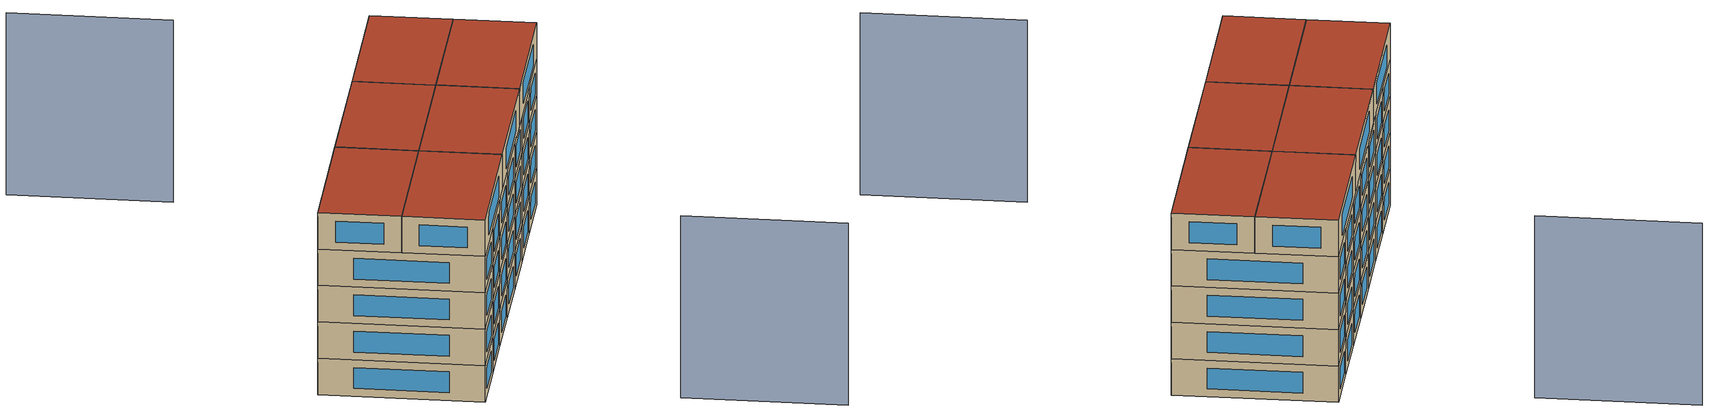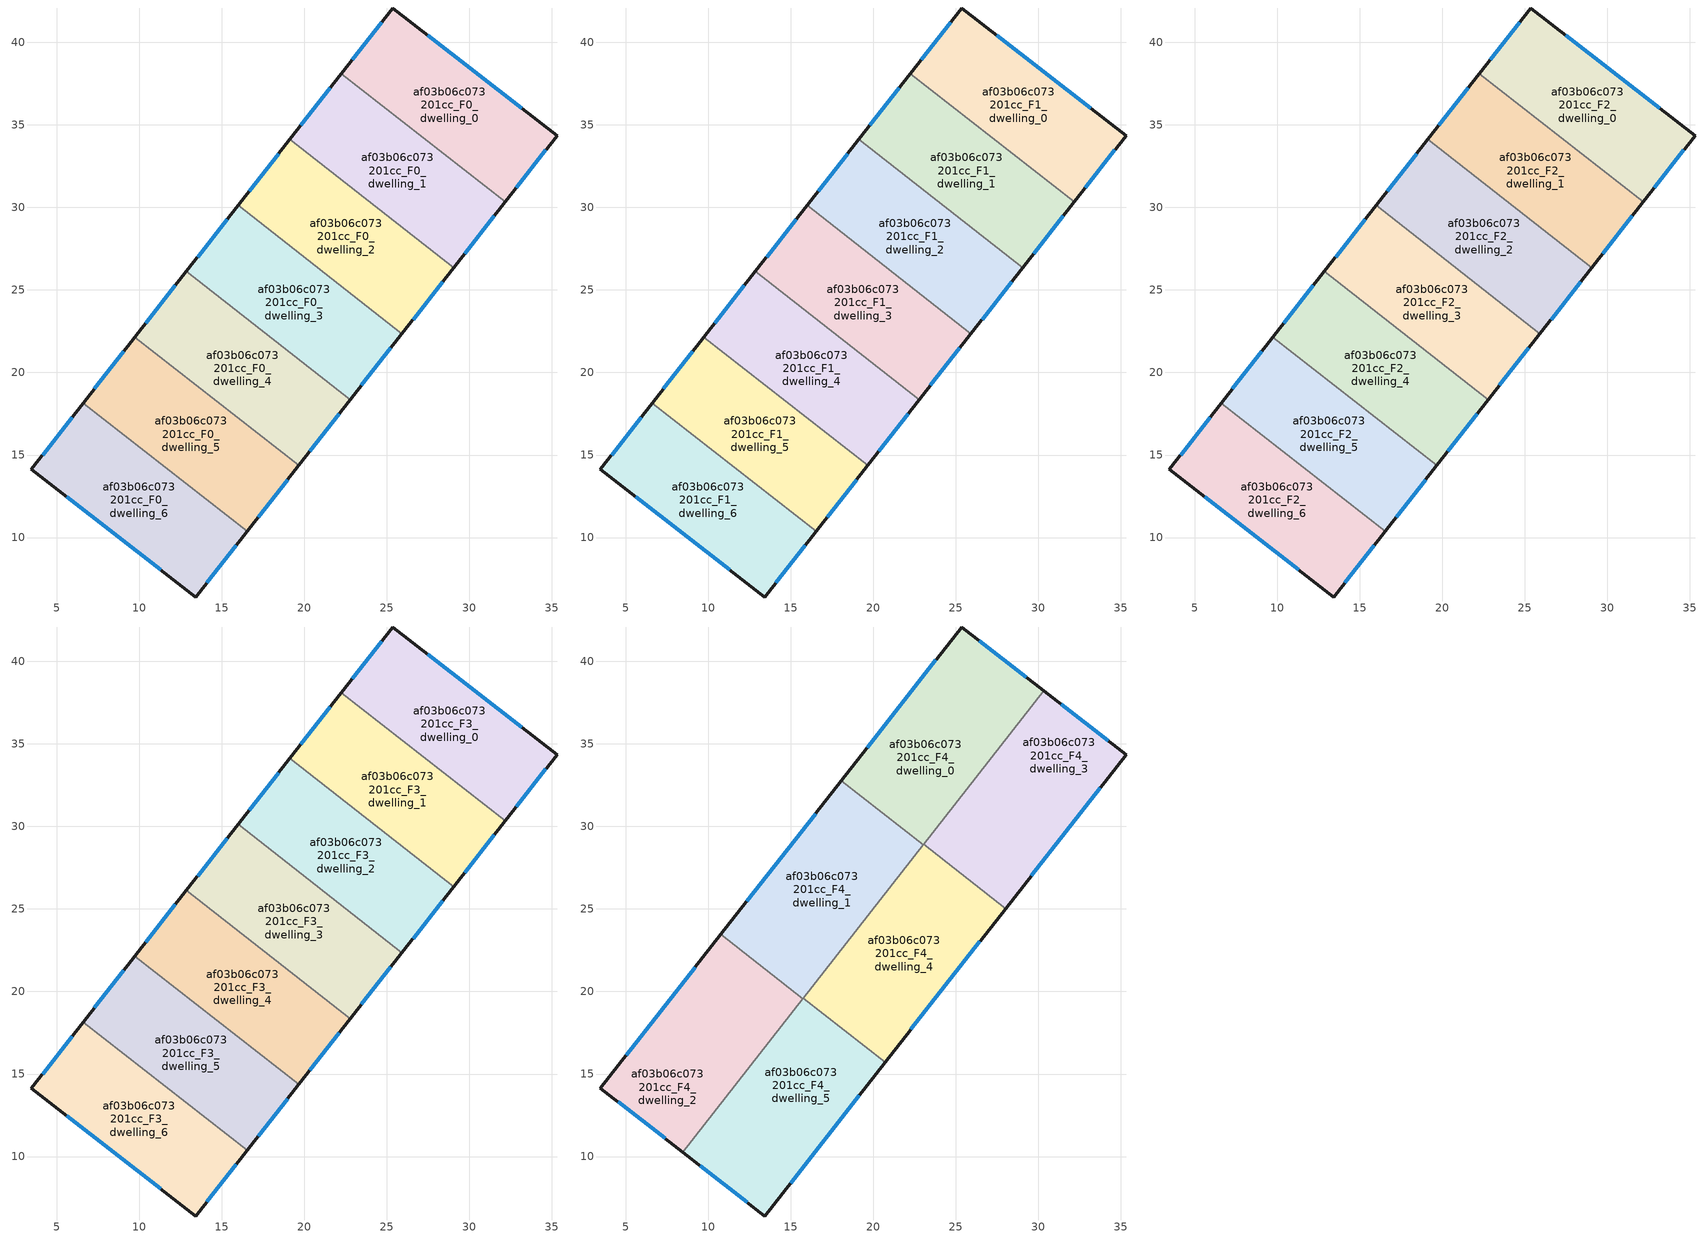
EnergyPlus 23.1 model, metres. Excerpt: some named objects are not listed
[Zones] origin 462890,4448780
af03b06c073201cc_F0_dwelling_0
 floor ground (EU_floor_Construction): 35.31,34.36 32.17,30.34 22.24,38.12 25.35,42.09 z0
 wall outside (EU_wall_Construction): 32.17,30.34 35.31,34.36 25.35,42.09 22.24,38.12 z0:3
 wall to af03b06c073201cc_F0_dwelling_1 (EU_wall_Construction): 22.24,38.12 32.17,30.34 z0:3
 window (EU_Window_Construction): 24.68,41.24 22.9,38.97 / 33.18,36.01 27.48,40.43 / 32.84,31.2 34.64,33.5 z0.64:2.36
af03b06c073201cc_F0_dwelling_1
 floor ground (EU_floor_Construction): 32.17,30.34 29.04,26.35 19.11,34.12 22.24,38.12 z0
 wall outside (EU_wall_Construction): 22.24,38.12 19.11,34.12 / 29.04,26.35 32.17,30.34 z0:3
 wall to af03b06c073201cc_F0_dwelling_2 (EU_wall_Construction): 19.11,34.12 29.04,26.35 z0:3
 window (EU_Window_Construction): 21.57,37.26 19.78,34.98 / 29.71,27.2 31.5,29.49 z0.64:2.36
af03b06c073201cc_F0_dwelling_2
 floor ground (EU_floor_Construction): 29.04,26.35 25.91,22.35 15.98,30.13 19.11,34.12 z0
 wall outside (EU_wall_Construction): 19.11,34.12 15.98,30.13 / 25.91,22.35 29.04,26.35 z0:3
 wall to af03b06c073201cc_F0_dwelling_3 (EU_wall_Construction): 15.98,30.13 25.91,22.35 z0:3
 window (EU_Window_Construction): 18.44,33.27 16.65,30.98 / 26.58,23.21 28.37,25.49 z0.64:2.36
af03b06c073201cc_F0_dwelling_3
 floor ground (EU_floor_Construction): 25.91,22.35 22.79,18.36 12.85,26.13 15.98,30.13 z0
 wall outside (EU_wall_Construction): 15.98,30.13 12.85,26.13 / 22.79,18.36 25.91,22.35 z0:3
 wall to af03b06c073201cc_F0_dwelling_4 (EU_wall_Construction): 12.85,26.13 22.79,18.36 z0:3
 window (EU_Window_Construction): 15.31,29.27 13.52,26.99 / 23.46,19.21 25.24,21.5 z0.64:2.36
af03b06c073201cc_F0_dwelling_4
 floor ground (EU_floor_Construction): 22.79,18.36 19.66,14.36 9.73,22.14 12.85,26.13 z0
 wall outside (EU_wall_Construction): 12.85,26.13 9.73,22.14 / 19.66,14.36 22.79,18.36 z0:3
 wall to af03b06c073201cc_F0_dwelling_5 (EU_wall_Construction): 9.73,22.14 19.66,14.36 z0:3
 window (EU_Window_Construction): 12.18,25.28 10.4,23 / 20.33,15.22 22.12,17.5 z0.64:2.36
af03b06c073201cc_F0_dwelling_5
 floor ground (EU_floor_Construction): 19.66,14.36 16.53,10.37 6.6,18.15 9.73,22.14 z0
 wall outside (EU_wall_Construction): 9.73,22.14 6.6,18.15 / 16.53,10.37 19.66,14.36 z0:3
 wall to af03b06c073201cc_F0_dwelling_6 (EU_wall_Construction): 6.6,18.15 16.53,10.37 z0:3
 window (EU_Window_Construction): 9.06,21.28 7.27,19 / 17.2,11.23 18.99,13.51 z0.64:2.36
af03b06c073201cc_F0_dwelling_6
 floor ground (EU_floor_Construction): 16.53,10.37 13.42,6.39 3.46,14.14 6.6,18.15 z0
 wall outside (EU_wall_Construction): 6.6,18.15 3.46,14.14 13.42,6.39 16.53,10.37 z0:3
 window (EU_Window_Construction): 5.59,12.48 11.29,8.05 / 5.93,17.29 4.13,15 / 14.09,7.25 15.87,9.52 z0.64:2.36
af03b06c073201cc_F1_dwelling_0
 floor to af03b06c073201cc_F0_dwelling_0 (EU_floor_Construction): 35.31,34.36 32.17,30.34 22.24,38.12 25.35,42.09 z3
 wall outside (EU_wall_Construction): 32.17,30.34 35.31,34.36 25.35,42.09 22.24,38.12 z3:6
 wall to af03b06c073201cc_F1_dwelling_1 (EU_wall_Construction): 22.24,38.12 32.17,30.34 z3:6
 window (EU_Window_Construction): 24.68,41.24 22.9,38.97 / 33.18,36.01 27.48,40.43 / 32.84,31.2 34.64,33.5 z3.64:5.36
af03b06c073201cc_F1_dwelling_1
 floor to af03b06c073201cc_F0_dwelling_1 (EU_floor_Construction): 32.17,30.34 29.04,26.35 19.11,34.12 22.24,38.12 z3
 wall outside (EU_wall_Construction): 22.24,38.12 19.11,34.12 / 29.04,26.35 32.17,30.34 z3:6
 wall to af03b06c073201cc_F1_dwelling_2 (EU_wall_Construction): 19.11,34.12 29.04,26.35 z3:6
 window (EU_Window_Construction): 21.57,37.26 19.78,34.98 / 29.71,27.2 31.5,29.49 z3.64:5.36
af03b06c073201cc_F1_dwelling_2
 floor to af03b06c073201cc_F0_dwelling_2 (EU_floor_Construction): 29.04,26.35 25.91,22.35 15.98,30.13 19.11,34.12 z3
 wall outside (EU_wall_Construction): 19.11,34.12 15.98,30.13 / 25.91,22.35 29.04,26.35 z3:6
 wall to af03b06c073201cc_F1_dwelling_3 (EU_wall_Construction): 15.98,30.13 25.91,22.35 z3:6
 window (EU_Window_Construction): 18.44,33.27 16.65,30.98 / 26.58,23.21 28.37,25.49 z3.64:5.36
af03b06c073201cc_F1_dwelling_3
 floor to af03b06c073201cc_F0_dwelling_3 (EU_floor_Construction): 25.91,22.35 22.79,18.36 12.85,26.13 15.98,30.13 z3
 wall outside (EU_wall_Construction): 15.98,30.13 12.85,26.13 / 22.79,18.36 25.91,22.35 z3:6
 wall to af03b06c073201cc_F1_dwelling_4 (EU_wall_Construction): 12.85,26.13 22.79,18.36 z3:6
 window (EU_Window_Construction): 15.31,29.27 13.52,26.99 / 23.46,19.21 25.24,21.5 z3.64:5.36
af03b06c073201cc_F1_dwelling_4
 floor to af03b06c073201cc_F0_dwelling_4 (EU_floor_Construction): 22.79,18.36 19.66,14.36 9.73,22.14 12.85,26.13 z3
 wall outside (EU_wall_Construction): 12.85,26.13 9.73,22.14 / 19.66,14.36 22.79,18.36 z3:6
 wall to af03b06c073201cc_F1_dwelling_5 (EU_wall_Construction): 9.73,22.14 19.66,14.36 z3:6
 window (EU_Window_Construction): 12.18,25.28 10.4,23 / 20.33,15.22 22.12,17.5 z3.64:5.36
af03b06c073201cc_F1_dwelling_5
 floor to af03b06c073201cc_F0_dwelling_5 (EU_floor_Construction): 19.66,14.36 16.53,10.37 6.6,18.15 9.73,22.14 z3
 wall outside (EU_wall_Construction): 9.73,22.14 6.6,18.15 / 16.53,10.37 19.66,14.36 z3:6
 wall to af03b06c073201cc_F1_dwelling_6 (EU_wall_Construction): 6.6,18.15 16.53,10.37 z3:6
 window (EU_Window_Construction): 9.06,21.28 7.27,19 / 17.2,11.23 18.99,13.51 z3.64:5.36
af03b06c073201cc_F1_dwelling_6
 floor to af03b06c073201cc_F0_dwelling_6 (EU_floor_Construction): 16.53,10.37 13.42,6.39 3.46,14.14 6.6,18.15 z3
 wall outside (EU_wall_Construction): 6.6,18.15 3.46,14.14 13.42,6.39 16.53,10.37 z3:6
 window (EU_Window_Construction): 5.59,12.48 11.29,8.05 / 5.93,17.29 4.13,15 / 14.09,7.25 15.87,9.52 z3.64:5.36
af03b06c073201cc_F2_dwelling_0
 floor to af03b06c073201cc_F1_dwelling_0 (EU_floor_Construction): 35.31,34.36 32.17,30.34 22.24,38.12 25.35,42.09 z6
 wall outside (EU_wall_Construction): 32.17,30.34 35.31,34.36 25.35,42.09 22.24,38.12 z6:9
 wall to af03b06c073201cc_F2_dwelling_1 (EU_wall_Construction): 22.24,38.12 32.17,30.34 z6:9
 window (EU_Window_Construction): 24.68,41.24 22.9,38.97 / 33.18,36.01 27.48,40.43 / 32.84,31.2 34.64,33.5 z6.64:8.36
af03b06c073201cc_F2_dwelling_1
 floor to af03b06c073201cc_F1_dwelling_1 (EU_floor_Construction): 32.17,30.34 29.04,26.35 19.11,34.12 22.24,38.12 z6
 wall outside (EU_wall_Construction): 22.24,38.12 19.11,34.12 / 29.04,26.35 32.17,30.34 z6:9
 wall to af03b06c073201cc_F2_dwelling_2 (EU_wall_Construction): 19.11,34.12 29.04,26.35 z6:9
 window (EU_Window_Construction): 21.57,37.26 19.78,34.98 / 29.71,27.2 31.5,29.49 z6.64:8.36
af03b06c073201cc_F2_dwelling_2
 floor to af03b06c073201cc_F1_dwelling_2 (EU_floor_Construction): 29.04,26.35 25.91,22.35 15.98,30.13 19.11,34.12 z6
 wall outside (EU_wall_Construction): 19.11,34.12 15.98,30.13 / 25.91,22.35 29.04,26.35 z6:9
 wall to af03b06c073201cc_F2_dwelling_3 (EU_wall_Construction): 15.98,30.13 25.91,22.35 z6:9
 window (EU_Window_Construction): 18.44,33.27 16.65,30.98 / 26.58,23.21 28.37,25.49 z6.64:8.36
af03b06c073201cc_F2_dwelling_3
 floor to af03b06c073201cc_F1_dwelling_3 (EU_floor_Construction): 25.91,22.35 22.79,18.36 12.85,26.13 15.98,30.13 z6
 wall outside (EU_wall_Construction): 15.98,30.13 12.85,26.13 / 22.79,18.36 25.91,22.35 z6:9
 wall to af03b06c073201cc_F2_dwelling_4 (EU_wall_Construction): 12.85,26.13 22.79,18.36 z6:9
 window (EU_Window_Construction): 15.31,29.27 13.52,26.99 / 23.46,19.21 25.24,21.5 z6.64:8.36
af03b06c073201cc_F2_dwelling_4
 floor to af03b06c073201cc_F1_dwelling_4 (EU_floor_Construction): 22.79,18.36 19.66,14.36 9.73,22.14 12.85,26.13 z6
 wall outside (EU_wall_Construction): 12.85,26.13 9.73,22.14 / 19.66,14.36 22.79,18.36 z6:9
 wall to af03b06c073201cc_F2_dwelling_5 (EU_wall_Construction): 9.73,22.14 19.66,14.36 z6:9
 window (EU_Window_Construction): 12.18,25.28 10.4,23 / 20.33,15.22 22.12,17.5 z6.64:8.36
af03b06c073201cc_F2_dwelling_5
 floor to af03b06c073201cc_F1_dwelling_5 (EU_floor_Construction): 19.66,14.36 16.53,10.37 6.6,18.15 9.73,22.14 z6
 wall outside (EU_wall_Construction): 9.73,22.14 6.6,18.15 / 16.53,10.37 19.66,14.36 z6:9
 wall to af03b06c073201cc_F2_dwelling_6 (EU_wall_Construction): 6.6,18.15 16.53,10.37 z6:9
 window (EU_Window_Construction): 9.06,21.28 7.27,19 / 17.2,11.23 18.99,13.51 z6.64:8.36
af03b06c073201cc_F2_dwelling_6
 floor to af03b06c073201cc_F1_dwelling_6 (EU_floor_Construction): 16.53,10.37 13.42,6.39 3.46,14.14 6.6,18.15 z6
 wall outside (EU_wall_Construction): 6.6,18.15 3.46,14.14 13.42,6.39 16.53,10.37 z6:9
 window (EU_Window_Construction): 5.59,12.48 11.29,8.05 / 5.93,17.29 4.13,15 / 14.09,7.25 15.87,9.52 z6.64:8.36
af03b06c073201cc_F3_dwelling_0
 floor to af03b06c073201cc_F2_dwelling_0 (EU_floor_Construction): 35.31,34.36 32.17,30.34 22.24,38.12 25.35,42.09 z9
 wall outside (EU_wall_Construction): 32.17,30.34 35.31,34.36 25.35,42.09 22.24,38.12 z9:12
 wall to af03b06c073201cc_F3_dwelling_1 (EU_wall_Construction): 22.24,38.12 32.17,30.34 z9:12
 window (EU_Window_Construction): 24.68,41.24 22.9,38.97 / 33.18,36.01 27.48,40.43 / 32.84,31.2 34.64,33.5 z9.64:11.36
af03b06c073201cc_F3_dwelling_1
 floor to af03b06c073201cc_F2_dwelling_1 (EU_floor_Construction): 32.17,30.34 29.04,26.35 19.11,34.12 22.24,38.12 z9
 wall outside (EU_wall_Construction): 22.24,38.12 19.11,34.12 / 29.04,26.35 32.17,30.34 z9:12
 wall to af03b06c073201cc_F3_dwelling_2 (EU_wall_Construction): 19.11,34.12 29.04,26.35 z9:12
 window (EU_Window_Construction): 21.57,37.26 19.78,34.98 / 29.71,27.2 31.5,29.49 z9.64:11.36
 ceiling adiabatic (EU_roof_Construction): 24.07,30.23 27.2,34.23 22.24,38.12 19.11,34.12 z12
af03b06c073201cc_F3_dwelling_2
 floor to af03b06c073201cc_F2_dwelling_2 (EU_floor_Construction): 29.04,26.35 25.91,22.35 15.98,30.13 19.11,34.12 z9
 wall outside (EU_wall_Construction): 19.11,34.12 15.98,30.13 / 25.91,22.35 29.04,26.35 z9:12
 wall to af03b06c073201cc_F3_dwelling_3 (EU_wall_Construction): 15.98,30.13 25.91,22.35 z9:12
 window (EU_Window_Construction): 18.44,33.27 16.65,30.98 / 26.58,23.21 28.37,25.49 z9.64:11.36
af03b06c073201cc_F3_dwelling_3
 floor to af03b06c073201cc_F2_dwelling_3 (EU_floor_Construction): 25.91,22.35 22.79,18.36 12.85,26.13 15.98,30.13 z9
 wall outside (EU_wall_Construction): 15.98,30.13 12.85,26.13 / 22.79,18.36 25.91,22.35 z9:12
 wall to af03b06c073201cc_F3_dwelling_4 (EU_wall_Construction): 12.85,26.13 22.79,18.36 z9:12
 window (EU_Window_Construction): 15.31,29.27 13.52,26.99 / 23.46,19.21 25.24,21.5 z9.64:11.36
af03b06c073201cc_F3_dwelling_4
 floor to af03b06c073201cc_F2_dwelling_4 (EU_floor_Construction): 22.79,18.36 19.66,14.36 9.73,22.14 12.85,26.13 z9
 wall outside (EU_wall_Construction): 12.85,26.13 9.73,22.14 / 19.66,14.36 22.79,18.36 z9:12
 wall to af03b06c073201cc_F3_dwelling_5 (EU_wall_Construction): 9.73,22.14 19.66,14.36 z9:12
 window (EU_Window_Construction): 12.18,25.28 10.4,23 / 20.33,15.22 22.12,17.5 z9.64:11.36
af03b06c073201cc_F3_dwelling_5
 floor to af03b06c073201cc_F2_dwelling_5 (EU_floor_Construction): 19.66,14.36 16.53,10.37 6.6,18.15 9.73,22.14 z9
 wall outside (EU_wall_Construction): 9.73,22.14 6.6,18.15 / 16.53,10.37 19.66,14.36 z9:12
 wall to af03b06c073201cc_F3_dwelling_6 (EU_wall_Construction): 6.6,18.15 16.53,10.37 z9:12
 window (EU_Window_Construction): 9.06,21.28 7.27,19 / 17.2,11.23 18.99,13.51 z9.64:11.36
af03b06c073201cc_F3_dwelling_6
 floor to af03b06c073201cc_F2_dwelling_6 (EU_floor_Construction): 16.53,10.37 13.42,6.39 3.46,14.14 6.6,18.15 z9
 wall outside (EU_wall_Construction): 6.6,18.15 3.46,14.14 13.42,6.39 16.53,10.37 z9:12
 window (EU_Window_Construction): 5.59,12.48 11.29,8.05 / 5.93,17.29 4.13,15 / 14.09,7.25 15.87,9.52 z9.64:11.36
 ceiling adiabatic (EU_roof_Construction): 8.44,10.26 11.57,14.26 6.6,18.15 3.46,14.14 z12
af03b06c073201cc_F4_dwelling_0
 floor adiabatic (EU_floor_Construction): 27.2,34.23 24.07,30.23 19.11,34.12 22.24,38.11 z12
 floor to af03b06c073201cc_F3_dwelling_0 (EU_floor_Construction): 30.33,38.22 27.2,34.23 22.24,38.11 25.35,42.09 z12
 floor to af03b06c073201cc_F3_dwelling_2 (EU_floor_Construction): 24.07,30.23 23.02,28.89 18.06,32.78 19.11,34.12 z12
 wall outside (EU_wall_Construction): 30.33,38.22 25.35,42.09 18.06,32.78 z12:15
 wall to af03b06c073201cc_F4_dwelling_1 (EU_wall_Construction): 18.06,32.78 23.02,28.89 z12:15
 wall to af03b06c073201cc_F4_dwelling_3 (EU_wall_Construction): 23.04,28.92 30.33,38.22 z12:15
 wall to af03b06c073201cc_F4_dwelling_4 (EU_wall_Construction): 23.02,28.89 23.04,28.92 z12:15
 window (EU_Window_Construction): 23.79,40.09 19.62,34.77 / 29.26,39.05 26.41,41.26 z12.64:14.36
 roof outside (EU_roof_Construction): 23.02,28.89 30.33,38.22 25.35,42.09 18.06,32.78 z15
af03b06c073201cc_F4_dwelling_1
 floor to af03b06c073201cc_F3_dwelling_3 (EU_floor_Construction): 20.95,26.24 17.82,22.25 12.85,26.13 15.98,30.13 z12
 floor to af03b06c073201cc_F3_dwelling_4 (EU_floor_Construction): 17.82,22.25 15.73,19.57 10.76,23.46 12.85,26.13 z12
 floor to af03b06c073201cc_F3_dwelling_2 (EU_floor_Construction): 23.02,28.89 20.95,26.24 15.98,30.13 18.06,32.78 z12
 wall outside (EU_wall_Construction): 18.06,32.78 10.76,23.46 z12:15
 wall to af03b06c073201cc_F4_dwelling_2 (EU_wall_Construction): 10.76,23.46 15.73,19.57 z12:15
 wall to af03b06c073201cc_F4_dwelling_4 (EU_wall_Construction): 15.75,19.59 23.02,28.89 z12:15
 wall to af03b06c073201cc_F4_dwelling_5 (EU_wall_Construction): 15.73,19.57 15.75,19.59 z12:15
 window (EU_Window_Construction): 16.49,30.78 12.32,25.46 z12.64:14.36
 roof outside (EU_roof_Construction): 15.73,19.57 23.02,28.89 18.06,32.78 10.76,23.46 z15
af03b06c073201cc_F4_dwelling_2
 floor adiabatic (EU_floor_Construction): 11.57,14.26 8.44,10.26 3.46,14.14 6.6,18.15 z12
 floor to af03b06c073201cc_F3_dwelling_5 (EU_floor_Construction): 14.69,18.25 11.57,14.26 6.6,18.15 9.73,22.14 z12
 floor to af03b06c073201cc_F3_dwelling_4 (EU_floor_Construction): 15.73,19.57 14.69,18.25 9.73,22.14 10.76,23.46 z12
 wall outside (EU_wall_Construction): 10.76,23.46 3.46,14.14 8.44,10.26 z12:15
 wall to af03b06c073201cc_F4_dwelling_5 (EU_wall_Construction): 8.44,10.26 15.73,19.57 z12:15
 window (EU_Window_Construction): 4.53,13.31 7.38,11.09 / 9.2,21.46 5.02,16.13 z12.64:14.36
 roof outside (EU_roof_Construction): 8.44,10.26 15.73,19.57 10.76,23.46 3.46,14.14 z15
af03b06c073201cc_F4_dwelling_3
 floor to af03b06c073201cc_F3_dwelling_0 (EU_floor_Construction): 35.31,34.36 32.17,30.34 27.2,34.23 30.33,38.22 z12
 floor to af03b06c073201cc_F3_dwelling_1 (EU_floor_Construction): 32.17,30.34 29.04,26.35 24.07,30.23 27.2,34.23 z12
 floor to af03b06c073201cc_F3_dwelling_2 (EU_floor_Construction): 29.04,26.35 28.01,25.03 23.04,28.92 24.07,30.23 z12
 wall outside (EU_wall_Construction): 28.01,25.03 35.31,34.36 30.33,38.22 z12:15
 wall to af03b06c073201cc_F4_dwelling_4 (EU_wall_Construction): 23.04,28.92 28.01,25.03 z12:15
 window (EU_Window_Construction): 34.24,35.19 31.4,37.4 / 29.57,27.03 33.75,32.36 z12.64:14.36
 roof outside (EU_roof_Construction): 28.01,25.03 35.31,34.36 30.33,38.22 23.04,28.92 z15
af03b06c073201cc_F4_dwelling_4
 floor to af03b06c073201cc_F3_dwelling_2 (EU_floor_Construction): 28.01,25.03 25.91,22.35 20.95,26.24 23.04,28.92 z12
 floor to af03b06c073201cc_F3_dwelling_3 (EU_floor_Construction): 25.91,22.35 22.79,18.36 17.82,22.25 20.95,26.24 z12
 floor to af03b06c073201cc_F3_dwelling_4 (EU_floor_Construction): 22.79,18.36 20.71,15.71 15.75,19.59 17.82,22.25 z12
 wall outside (EU_wall_Construction): 20.71,15.71 28.01,25.03 z12:15
 wall to af03b06c073201cc_F4_dwelling_5 (EU_wall_Construction): 15.75,19.59 20.71,15.71 z12:15
 window (EU_Window_Construction): 22.27,17.7 26.45,23.03 z12.64:14.36
 roof outside (EU_roof_Construction): 20.71,15.71 28.01,25.03 23.04,28.92 15.75,19.59 z15
af03b06c073201cc_F4_dwelling_5
 floor to af03b06c073201cc_F3_dwelling_4 (EU_floor_Construction): 20.71,15.71 19.66,14.36 14.7,18.25 15.75,19.59 z12
 floor to af03b06c073201cc_F3_dwelling_5 (EU_floor_Construction): 19.66,14.36 16.53,10.37 11.57,14.26 14.7,18.25 z12
 floor to af03b06c073201cc_F3_dwelling_6 (EU_floor_Construction): 16.53,10.37 13.42,6.39 8.44,10.26 11.57,14.26 z12
 wall outside (EU_wall_Construction): 8.44,10.26 13.42,6.39 20.71,15.71 z12:15
 window (EU_Window_Construction): 14.99,8.39 19.15,13.71 / 9.51,9.44 12.36,7.22 z12.64:14.36
 roof outside (EU_roof_Construction): 13.42,6.39 20.71,15.71 15.75,19.59 8.44,10.26 z15
shading: 26.27,-0.64 36.21,-8.41 / 12.42,49.09 2.49,56.86 z0:15
[Building]
EU S2 Campaign: North Axis=0; Terrain=City; Solar Distribution=FullExterior
[Site:Location]
Yerevan-Zvartnots.Intl.AP: Latitude=40.15; Longitude=44.383; Time Zone=4; Elevation=854
[SizingPeriod:WeatherFileDays]
AnnualSizingPeriod: Begin Month=1; Begin Day of Month=1; End Month=12; End Day of Month=31; Day of Week for Start Day=Monday; Use Weather File Daylight Saving Period=No; Use Weather File Rain and Snow Indicators=No
[MATERIAL]
EU_InternalMass_Material: Roughness=MediumRough; Thickness=0.1; Conductivity=1; Density=1800; Specific Heat=900; Thermal Absorptance=0.9; Solar Absorptance=0.7; Visible Absorptance=0.7
[MATERIAL:NOMASS] Roughness=MediumRough; Thermal Absorptance=0.9; Solar Absorptance=0.7; Visible Absorptance=0.7
Name | Thermal Resistance
EU_wall_NoMass | 1.05043
EU_roof_NoMass | 1.45357
EU_floor_NoMass | 0.478065
[WINDOWMATERIAL:SIMPLEGLAZINGSYSTEM]
EU_Window_SimpleGlazing: UFactor=2.5566; Solar Heat Gain Coefficient=0.75; Visible Transmittance=0.75
[CONSTRUCTION]
EU_wall_Construction: EU_wall_NoMass
EU_roof_Construction: EU_roof_NoMass
EU_floor_Construction: EU_floor_NoMass
EU_Window_Construction: EU_Window_SimpleGlazing
EU_InternalMass_Construction: EU_InternalMass_Material
[ZONE] Type=1; Multiplier=1; Ceiling Height=autocalculate; Floor Area=autocalculate; Part of Total Floor Area=Yes
Name | Volume
af03b06c073201cc_F0_dwelling_0; af03b06c073201cc_F1_dwelling_0; af03b06c073201cc_F2_dwelling_0; af03b06c073201cc_F3_dwelling_0 | 191.957
af03b06c073201cc_F4_dwelling_0 | 223.926
af03b06c073201cc_F0_dwelling_1; af03b06c073201cc_F1_dwelling_1; af03b06c073201cc_F2_dwelling_1; af03b06c073201cc_F3_dwelling_1 | 191.943
af03b06c073201cc_F4_dwelling_1 | 223.924
af03b06c073201cc_F0_dwelling_2; af03b06c073201cc_F1_dwelling_2; af03b06c073201cc_F2_dwelling_2; af03b06c073201cc_F3_dwelling_2 | 191.97
af03b06c073201cc_F4_dwelling_2 | 223.941
af03b06c073201cc_F0_dwelling_3; af03b06c073201cc_F1_dwelling_3; af03b06c073201cc_F2_dwelling_3; af03b06c073201cc_F3_dwelling_3 | 191.948
af03b06c073201cc_F4_dwelling_3; af03b06c073201cc_F4_dwelling_4 | 223.946
af03b06c073201cc_F0_dwelling_4; af03b06c073201cc_F1_dwelling_4; af03b06c073201cc_F2_dwelling_4; af03b06c073201cc_F3_dwelling_4 | 191.951
af03b06c073201cc_F0_dwelling_5; af03b06c073201cc_F1_dwelling_5; af03b06c073201cc_F2_dwelling_5; af03b06c073201cc_F3_dwelling_5 | 191.978
af03b06c073201cc_F4_dwelling_5 | 223.93
af03b06c073201cc_F0_dwelling_6; af03b06c073201cc_F1_dwelling_6; af03b06c073201cc_F2_dwelling_6; af03b06c073201cc_F3_dwelling_6 | 191.937
[INTERNALMASS] Construction=EU_InternalMass_Construction
Name | Zone or ZoneList | Surface Area
af03b06c073201cc_F0_dwelling_0_EU_InternalMass | af03b06c073201cc_F0_dwelling_0 | 63.9855
af03b06c073201cc_F0_dwelling_1_EU_InternalMass | af03b06c073201cc_F0_dwelling_1 | 63.9811
af03b06c073201cc_F0_dwelling_2_EU_InternalMass | af03b06c073201cc_F0_dwelling_2 | 63.9901
af03b06c073201cc_F0_dwelling_3_EU_InternalMass | af03b06c073201cc_F0_dwelling_3 | 63.9829
af03b06c073201cc_F0_dwelling_4_EU_InternalMass | af03b06c073201cc_F0_dwelling_4 | 63.9835
af03b06c073201cc_F0_dwelling_5_EU_InternalMass | af03b06c073201cc_F0_dwelling_5 | 63.9925
af03b06c073201cc_F0_dwelling_6_EU_InternalMass | af03b06c073201cc_F0_dwelling_6 | 63.9791
af03b06c073201cc_F1_dwelling_0_EU_InternalMass | af03b06c073201cc_F1_dwelling_0 | 63.9855
af03b06c073201cc_F1_dwelling_1_EU_InternalMass | af03b06c073201cc_F1_dwelling_1 | 63.9811
af03b06c073201cc_F1_dwelling_2_EU_InternalMass | af03b06c073201cc_F1_dwelling_2 | 63.9901
af03b06c073201cc_F1_dwelling_3_EU_InternalMass | af03b06c073201cc_F1_dwelling_3 | 63.9829
af03b06c073201cc_F1_dwelling_4_EU_InternalMass | af03b06c073201cc_F1_dwelling_4 | 63.9835
af03b06c073201cc_F1_dwelling_5_EU_InternalMass | af03b06c073201cc_F1_dwelling_5 | 63.9925
af03b06c073201cc_F1_dwelling_6_EU_InternalMass | af03b06c073201cc_F1_dwelling_6 | 63.9791
af03b06c073201cc_F2_dwelling_0_EU_InternalMass | af03b06c073201cc_F2_dwelling_0 | 63.9855
af03b06c073201cc_F2_dwelling_1_EU_InternalMass | af03b06c073201cc_F2_dwelling_1 | 63.9811
af03b06c073201cc_F2_dwelling_2_EU_InternalMass | af03b06c073201cc_F2_dwelling_2 | 63.9901
af03b06c073201cc_F2_dwelling_3_EU_InternalMass | af03b06c073201cc_F2_dwelling_3 | 63.9829
af03b06c073201cc_F2_dwelling_4_EU_InternalMass | af03b06c073201cc_F2_dwelling_4 | 63.9835
af03b06c073201cc_F2_dwelling_5_EU_InternalMass | af03b06c073201cc_F2_dwelling_5 | 63.9925
af03b06c073201cc_F2_dwelling_6_EU_InternalMass | af03b06c073201cc_F2_dwelling_6 | 63.9791
af03b06c073201cc_F3_dwelling_0_EU_InternalMass | af03b06c073201cc_F3_dwelling_0 | 63.9855
af03b06c073201cc_F3_dwelling_1_EU_InternalMass | af03b06c073201cc_F3_dwelling_1 | 63.9811
af03b06c073201cc_F3_dwelling_2_EU_InternalMass | af03b06c073201cc_F3_dwelling_2 | 63.9901
af03b06c073201cc_F3_dwelling_3_EU_InternalMass | af03b06c073201cc_F3_dwelling_3 | 63.9829
af03b06c073201cc_F3_dwelling_4_EU_InternalMass | af03b06c073201cc_F3_dwelling_4 | 63.9835
af03b06c073201cc_F3_dwelling_5_EU_InternalMass | af03b06c073201cc_F3_dwelling_5 | 63.9925
af03b06c073201cc_F3_dwelling_6_EU_InternalMass | af03b06c073201cc_F3_dwelling_6 | 63.9791
af03b06c073201cc_F4_dwelling_0_EU_InternalMass | af03b06c073201cc_F4_dwelling_0 | 74.6419
af03b06c073201cc_F4_dwelling_1_EU_InternalMass | af03b06c073201cc_F4_dwelling_1 | 74.6416
af03b06c073201cc_F4_dwelling_2_EU_InternalMass | af03b06c073201cc_F4_dwelling_2 | 74.6467
af03b06c073201cc_F4_dwelling_3_EU_InternalMass | af03b06c073201cc_F4_dwelling_3 | 74.6486
af03b06c073201cc_F4_dwelling_4_EU_InternalMass | af03b06c073201cc_F4_dwelling_4 | 74.6488
af03b06c073201cc_F4_dwelling_5_EU_InternalMass | af03b06c073201cc_F4_dwelling_5 | 74.6433
[OTHEREQUIPMENT] Fuel Type=Electricity; Design Level Calculation Method=Watts/Area; Power per Zone Floor Area=1; Fraction Latent=0; Fraction Radiant=0; Fraction Lost=0; Carbon Dioxide Generation Rate=0; EndUse Subcategory=EU_Step8_InternalGains
Name | Zone or ZoneList or Space or SpaceList | Schedule
EU_Step8_InternalGain_af03b06c073201cc_F0_dwelling_0_f000 | af03b06c073201cc_F0_dwelling_0 | EU_Step8_GainSchedule_af03b06c073201cc_F0_dwelling_0_f000
EU_Step8_InternalGain_af03b06c073201cc_F0_dwelling_1_f000 | af03b06c073201cc_F0_dwelling_1 | EU_Step8_GainSchedule_af03b06c073201cc_F0_dwelling_1_f000
EU_Step8_InternalGain_af03b06c073201cc_F0_dwelling_2_f000 | af03b06c073201cc_F0_dwelling_2 | EU_Step8_GainSchedule_af03b06c073201cc_F0_dwelling_2_f000
EU_Step8_InternalGain_af03b06c073201cc_F0_dwelling_3_f000 | af03b06c073201cc_F0_dwelling_3 | EU_Step8_GainSchedule_af03b06c073201cc_F0_dwelling_3_f000
EU_Step8_InternalGain_af03b06c073201cc_F0_dwelling_4_f000 | af03b06c073201cc_F0_dwelling_4 | EU_Step8_GainSchedule_af03b06c073201cc_F0_dwelling_4_f000
EU_Step8_InternalGain_af03b06c073201cc_F0_dwelling_5_f000 | af03b06c073201cc_F0_dwelling_5 | EU_Step8_GainSchedule_af03b06c073201cc_F0_dwelling_5_f000
EU_Step8_InternalGain_af03b06c073201cc_F0_dwelling_6_f000 | af03b06c073201cc_F0_dwelling_6 | EU_Step8_GainSchedule_af03b06c073201cc_F0_dwelling_6_f000
EU_Step8_InternalGain_af03b06c073201cc_F1_dwelling_0_f000 | af03b06c073201cc_F1_dwelling_0 | EU_Step8_GainSchedule_af03b06c073201cc_F1_dwelling_0_f000
EU_Step8_InternalGain_af03b06c073201cc_F1_dwelling_1_f000 | af03b06c073201cc_F1_dwelling_1 | EU_Step8_GainSchedule_af03b06c073201cc_F1_dwelling_1_f000
EU_Step8_InternalGain_af03b06c073201cc_F1_dwelling_2_f000 | af03b06c073201cc_F1_dwelling_2 | EU_Step8_GainSchedule_af03b06c073201cc_F1_dwelling_2_f000
EU_Step8_InternalGain_af03b06c073201cc_F1_dwelling_3_f000 | af03b06c073201cc_F1_dwelling_3 | EU_Step8_GainSchedule_af03b06c073201cc_F1_dwelling_3_f000
EU_Step8_InternalGain_af03b06c073201cc_F1_dwelling_4_f000 | af03b06c073201cc_F1_dwelling_4 | EU_Step8_GainSchedule_af03b06c073201cc_F1_dwelling_4_f000
EU_Step8_InternalGain_af03b06c073201cc_F1_dwelling_5_f000 | af03b06c073201cc_F1_dwelling_5 | EU_Step8_GainSchedule_af03b06c073201cc_F1_dwelling_5_f000
EU_Step8_InternalGain_af03b06c073201cc_F1_dwelling_6_f000 | af03b06c073201cc_F1_dwelling_6 | EU_Step8_GainSchedule_af03b06c073201cc_F1_dwelling_6_f000
EU_Step8_InternalGain_af03b06c073201cc_F2_dwelling_0_f000 | af03b06c073201cc_F2_dwelling_0 | EU_Step8_GainSchedule_af03b06c073201cc_F2_dwelling_0_f000
EU_Step8_InternalGain_af03b06c073201cc_F2_dwelling_1_f000 | af03b06c073201cc_F2_dwelling_1 | EU_Step8_GainSchedule_af03b06c073201cc_F2_dwelling_1_f000
EU_Step8_InternalGain_af03b06c073201cc_F2_dwelling_2_f000 | af03b06c073201cc_F2_dwelling_2 | EU_Step8_GainSchedule_af03b06c073201cc_F2_dwelling_2_f000
EU_Step8_InternalGain_af03b06c073201cc_F2_dwelling_3_f000 | af03b06c073201cc_F2_dwelling_3 | EU_Step8_GainSchedule_af03b06c073201cc_F2_dwelling_3_f000
EU_Step8_InternalGain_af03b06c073201cc_F2_dwelling_4_f000 | af03b06c073201cc_F2_dwelling_4 | EU_Step8_GainSchedule_af03b06c073201cc_F2_dwelling_4_f000
EU_Step8_InternalGain_af03b06c073201cc_F2_dwelling_5_f000 | af03b06c073201cc_F2_dwelling_5 | EU_Step8_GainSchedule_af03b06c073201cc_F2_dwelling_5_f000
EU_Step8_InternalGain_af03b06c073201cc_F2_dwelling_6_f000 | af03b06c073201cc_F2_dwelling_6 | EU_Step8_GainSchedule_af03b06c073201cc_F2_dwelling_6_f000
EU_Step8_InternalGain_af03b06c073201cc_F3_dwelling_0_f000 | af03b06c073201cc_F3_dwelling_0 | EU_Step8_GainSchedule_af03b06c073201cc_F3_dwelling_0_f000
EU_Step8_InternalGain_af03b06c073201cc_F3_dwelling_1_f000 | af03b06c073201cc_F3_dwelling_1 | EU_Step8_GainSchedule_af03b06c073201cc_F3_dwelling_1_f000
EU_Step8_InternalGain_af03b06c073201cc_F3_dwelling_2_f000 | af03b06c073201cc_F3_dwelling_2 | EU_Step8_GainSchedule_af03b06c073201cc_F3_dwelling_2_f000
EU_Step8_InternalGain_af03b06c073201cc_F3_dwelling_3_f000 | af03b06c073201cc_F3_dwelling_3 | EU_Step8_GainSchedule_af03b06c073201cc_F3_dwelling_3_f000
EU_Step8_InternalGain_af03b06c073201cc_F3_dwelling_4_f000 | af03b06c073201cc_F3_dwelling_4 | EU_Step8_GainSchedule_af03b06c073201cc_F3_dwelling_4_f000
EU_Step8_InternalGain_af03b06c073201cc_F3_dwelling_5_f000 | af03b06c073201cc_F3_dwelling_5 | EU_Step8_GainSchedule_af03b06c073201cc_F3_dwelling_5_f000
EU_Step8_InternalGain_af03b06c073201cc_F3_dwelling_6_f000 | af03b06c073201cc_F3_dwelling_6 | EU_Step8_GainSchedule_af03b06c073201cc_F3_dwelling_6_f000
EU_Step8_InternalGain_af03b06c073201cc_F4_dwelling_0_f000 | af03b06c073201cc_F4_dwelling_0 | EU_Step8_GainSchedule_af03b06c073201cc_F4_dwelling_0_f000
EU_Step8_InternalGain_af03b06c073201cc_F4_dwelling_1_f000 | af03b06c073201cc_F4_dwelling_1 | EU_Step8_GainSchedule_af03b06c073201cc_F4_dwelling_1_f000
EU_Step8_InternalGain_af03b06c073201cc_F4_dwelling_2_f000 | af03b06c073201cc_F4_dwelling_2 | EU_Step8_GainSchedule_af03b06c073201cc_F4_dwelling_2_f000
EU_Step8_InternalGain_af03b06c073201cc_F4_dwelling_3_f000 | af03b06c073201cc_F4_dwelling_3 | EU_Step8_GainSchedule_af03b06c073201cc_F4_dwelling_3_f000
EU_Step8_InternalGain_af03b06c073201cc_F4_dwelling_4_f000 | af03b06c073201cc_F4_dwelling_4 | EU_Step8_GainSchedule_af03b06c073201cc_F4_dwelling_4_f000
EU_Step8_InternalGain_af03b06c073201cc_F4_dwelling_5_f000 | af03b06c073201cc_F4_dwelling_5 | EU_Step8_GainSchedule_af03b06c073201cc_F4_dwelling_5_f000
[ZONEVENTILATION:DESIGNFLOWRATE] Schedule=EU_AlwaysOn; Design Flow Rate Calculation Method=AirChanges/Hour; Air Changes per Hour=0.557805; Ventilation Type=Natural; Fan Pressure Rise=0; Fan Total Efficiency=1; Constant Term Coefficient=1; Temperature Term Coefficient=0; Velocity Term Coefficient=0; Velocity Squared Term Coefficient=0; Minimum Indoor Temperature=-100; Maximum Indoor Temperature=100; Delta Temperature=-100; Minimum Outdoor Temperature=-100; Maximum Outdoor Temperature=100; Maximum Wind Speed=40
Name | Zone or ZoneList or Space or SpaceList
EU_ConstantAir_af03b06c073201cc_F0_dwelling_0 | af03b06c073201cc_F0_dwelling_0
EU_ConstantAir_af03b06c073201cc_F0_dwelling_1 | af03b06c073201cc_F0_dwelling_1
EU_ConstantAir_af03b06c073201cc_F0_dwelling_2 | af03b06c073201cc_F0_dwelling_2
EU_ConstantAir_af03b06c073201cc_F0_dwelling_3 | af03b06c073201cc_F0_dwelling_3
EU_ConstantAir_af03b06c073201cc_F0_dwelling_4 | af03b06c073201cc_F0_dwelling_4
EU_ConstantAir_af03b06c073201cc_F0_dwelling_5 | af03b06c073201cc_F0_dwelling_5
EU_ConstantAir_af03b06c073201cc_F0_dwelling_6 | af03b06c073201cc_F0_dwelling_6
EU_ConstantAir_af03b06c073201cc_F1_dwelling_0 | af03b06c073201cc_F1_dwelling_0
EU_ConstantAir_af03b06c073201cc_F1_dwelling_1 | af03b06c073201cc_F1_dwelling_1
EU_ConstantAir_af03b06c073201cc_F1_dwelling_2 | af03b06c073201cc_F1_dwelling_2
EU_ConstantAir_af03b06c073201cc_F1_dwelling_3 | af03b06c073201cc_F1_dwelling_3
EU_ConstantAir_af03b06c073201cc_F1_dwelling_4 | af03b06c073201cc_F1_dwelling_4
EU_ConstantAir_af03b06c073201cc_F1_dwelling_5 | af03b06c073201cc_F1_dwelling_5
EU_ConstantAir_af03b06c073201cc_F1_dwelling_6 | af03b06c073201cc_F1_dwelling_6
EU_ConstantAir_af03b06c073201cc_F2_dwelling_0 | af03b06c073201cc_F2_dwelling_0
EU_ConstantAir_af03b06c073201cc_F2_dwelling_1 | af03b06c073201cc_F2_dwelling_1
EU_ConstantAir_af03b06c073201cc_F2_dwelling_2 | af03b06c073201cc_F2_dwelling_2
EU_ConstantAir_af03b06c073201cc_F2_dwelling_3 | af03b06c073201cc_F2_dwelling_3
EU_ConstantAir_af03b06c073201cc_F2_dwelling_4 | af03b06c073201cc_F2_dwelling_4
EU_ConstantAir_af03b06c073201cc_F2_dwelling_5 | af03b06c073201cc_F2_dwelling_5
EU_ConstantAir_af03b06c073201cc_F2_dwelling_6 | af03b06c073201cc_F2_dwelling_6
EU_ConstantAir_af03b06c073201cc_F3_dwelling_0 | af03b06c073201cc_F3_dwelling_0
EU_ConstantAir_af03b06c073201cc_F3_dwelling_1 | af03b06c073201cc_F3_dwelling_1
EU_ConstantAir_af03b06c073201cc_F3_dwelling_2 | af03b06c073201cc_F3_dwelling_2
EU_ConstantAir_af03b06c073201cc_F3_dwelling_3 | af03b06c073201cc_F3_dwelling_3
EU_ConstantAir_af03b06c073201cc_F3_dwelling_4 | af03b06c073201cc_F3_dwelling_4
EU_ConstantAir_af03b06c073201cc_F3_dwelling_5 | af03b06c073201cc_F3_dwelling_5
EU_ConstantAir_af03b06c073201cc_F3_dwelling_6 | af03b06c073201cc_F3_dwelling_6
EU_ConstantAir_af03b06c073201cc_F4_dwelling_0 | af03b06c073201cc_F4_dwelling_0
EU_ConstantAir_af03b06c073201cc_F4_dwelling_1 | af03b06c073201cc_F4_dwelling_1
EU_ConstantAir_af03b06c073201cc_F4_dwelling_2 | af03b06c073201cc_F4_dwelling_2
EU_ConstantAir_af03b06c073201cc_F4_dwelling_3 | af03b06c073201cc_F4_dwelling_3
EU_ConstantAir_af03b06c073201cc_F4_dwelling_4 | af03b06c073201cc_F4_dwelling_4
EU_ConstantAir_af03b06c073201cc_F4_dwelling_5 | af03b06c073201cc_F4_dwelling_5
[HVACTEMPLATE:THERMOSTAT] Constant Heating Setpoint=20; Constant Cooling Setpoint=50
EU_HeatOnly_af03b06c073201cc_F0_dwelling_0; EU_HeatOnly_af03b06c073201cc_F0_dwelling_1; EU_HeatOnly_af03b06c073201cc_F0_dwelling_2; EU_HeatOnly_af03b06c073201cc_F0_dwelling_3
[HVACTEMPLATE:ZONE:IDEALLOADSAIRSYSTEM] System Availability Schedule=EU_AlwaysOn; Maximum Heating Supply Air Temperature=50; Minimum Cooling Supply Air Temperature=13; Maximum Heating Supply Air Humidity Ratio=0.0156; Minimum Cooling Supply Air Humidity Ratio=0.0077; Heating Limit=NoLimit; Cooling Limit=NoLimit; Heating Availability Schedule=EU_AlwaysOn; Cooling Availability Schedule=EU_CoolingOff; Dehumidification Control Type=ConstantSensibleHeatRatio; Cooling Sensible Heat Ratio=0.7; Dehumidification Setpoint=60; Humidification Control Type=None; Humidification Setpoint=30; Outdoor Air Method=None; Outdoor Air Flow Rate per Person=0.00944; Outdoor Air Flow Rate per Zone Floor Area=0; Outdoor Air Flow Rate per Zone=0; Demand Controlled Ventilation Type=None; Outdoor Air Economizer Type=NoEconomizer; Heat Recovery Type=None; Sensible Heat Recovery Effectiveness=0.7; Latent Heat Recovery Effectiveness=0.65
Name | Template Thermostat
af03b06c073201cc_F0_dwelling_0 | EU_HeatOnly_af03b06c073201cc_F0_dwelling_0
af03b06c073201cc_F0_dwelling_1 | EU_HeatOnly_af03b06c073201cc_F0_dwelling_1
af03b06c073201cc_F0_dwelling_2 | EU_HeatOnly_af03b06c073201cc_F0_dwelling_2
af03b06c073201cc_F0_dwelling_3 | EU_HeatOnly_af03b06c073201cc_F0_dwelling_3
af03b06c073201cc_F0_dwelling_4 | EU_HeatOnly_af03b06c073201cc_F0_dwelling_4
af03b06c073201cc_F0_dwelling_5 | EU_HeatOnly_af03b06c073201cc_F0_dwelling_5
af03b06c073201cc_F0_dwelling_6 | EU_HeatOnly_af03b06c073201cc_F0_dwelling_6
af03b06c073201cc_F1_dwelling_0 | EU_HeatOnly_af03b06c073201cc_F1_dwelling_0
af03b06c073201cc_F1_dwelling_1 | EU_HeatOnly_af03b06c073201cc_F1_dwelling_1
af03b06c073201cc_F1_dwelling_2 | EU_HeatOnly_af03b06c073201cc_F1_dwelling_2
af03b06c073201cc_F1_dwelling_3 | EU_HeatOnly_af03b06c073201cc_F1_dwelling_3
af03b06c073201cc_F1_dwelling_4 | EU_HeatOnly_af03b06c073201cc_F1_dwelling_4
af03b06c073201cc_F1_dwelling_5 | EU_HeatOnly_af03b06c073201cc_F1_dwelling_5
af03b06c073201cc_F1_dwelling_6 | EU_HeatOnly_af03b06c073201cc_F1_dwelling_6
af03b06c073201cc_F2_dwelling_0 | EU_HeatOnly_af03b06c073201cc_F2_dwelling_0
af03b06c073201cc_F2_dwelling_1 | EU_HeatOnly_af03b06c073201cc_F2_dwelling_1
af03b06c073201cc_F2_dwelling_2 | EU_HeatOnly_af03b06c073201cc_F2_dwelling_2
af03b06c073201cc_F2_dwelling_3 | EU_HeatOnly_af03b06c073201cc_F2_dwelling_3
af03b06c073201cc_F2_dwelling_4 | EU_HeatOnly_af03b06c073201cc_F2_dwelling_4
af03b06c073201cc_F2_dwelling_5 | EU_HeatOnly_af03b06c073201cc_F2_dwelling_5
af03b06c073201cc_F2_dwelling_6 | EU_HeatOnly_af03b06c073201cc_F2_dwelling_6
af03b06c073201cc_F3_dwelling_0 | EU_HeatOnly_af03b06c073201cc_F3_dwelling_0
af03b06c073201cc_F3_dwelling_1 | EU_HeatOnly_af03b06c073201cc_F3_dwelling_1
af03b06c073201cc_F3_dwelling_2 | EU_HeatOnly_af03b06c073201cc_F3_dwelling_2
af03b06c073201cc_F3_dwelling_3 | EU_HeatOnly_af03b06c073201cc_F3_dwelling_3
af03b06c073201cc_F3_dwelling_4 | EU_HeatOnly_af03b06c073201cc_F3_dwelling_4
af03b06c073201cc_F3_dwelling_5 | EU_HeatOnly_af03b06c073201cc_F3_dwelling_5
af03b06c073201cc_F3_dwelling_6 | EU_HeatOnly_af03b06c073201cc_F3_dwelling_6
af03b06c073201cc_F4_dwelling_0 | EU_HeatOnly_af03b06c073201cc_F4_dwelling_0
af03b06c073201cc_F4_dwelling_1 | EU_HeatOnly_af03b06c073201cc_F4_dwelling_1
af03b06c073201cc_F4_dwelling_2 | EU_HeatOnly_af03b06c073201cc_F4_dwelling_2
af03b06c073201cc_F4_dwelling_3 | EU_HeatOnly_af03b06c073201cc_F4_dwelling_3
af03b06c073201cc_F4_dwelling_4 | EU_HeatOnly_af03b06c073201cc_F4_dwelling_4
af03b06c073201cc_F4_dwelling_5 | EU_HeatOnly_af03b06c073201cc_F4_dwelling_5
[SIZING:ZONE] Zone Cooling Design Supply Air Temperature Input Method=SupplyAirTemperature; Zone Cooling Design Supply Air Temperature=13; Zone Heating Design Supply Air Temperature Input Method=SupplyAirTemperature; Zone Heating Design Supply Air Temperature=50; Zone Cooling Design Supply Air Humidity Ratio=0.008; Zone Heating Design Supply Air Humidity Ratio=0.008; Cooling Design Air Flow Method=DesignDay; Cooling Design Air Flow Rate=0; Cooling Minimum Air Flow per Zone Floor Area=0.000762; Cooling Minimum Air Flow=0; Cooling Minimum Air Flow Fraction=0.2; Heating Design Air Flow Method=DesignDay; Heating Design Air Flow Rate=0; Heating Maximum Air Flow per Zone Floor Area=0.002032; Heating Maximum Air Flow=0.141576; Heating Maximum Air Flow Fraction=0.3; Account for Dedicated Outdoor Air System=No; Dedicated Outdoor Air System Control Strategy=NeutralSupplyAir; Dedicated Outdoor Air Low Setpoint Temperature for Design=autosize; Dedicated Outdoor Air High Setpoint Temperature for Design=autosize; Zone Load Sizing Method=Sensible Load Only No Latent Load; Zone Latent Cooling Design Supply Air Humidity Ratio Input Method=HumidityRatioDifference; Zone Cooling Design Supply Air Humidity Ratio Difference=0.005; Zone Latent Heating Design Supply Air Humidity Ratio Input Method=HumidityRatioDifference; Zone Humidification Design Supply Air Humidity Ratio Difference=0.005
af03b06c073201cc_F0_dwelling_0; af03b06c073201cc_F0_dwelling_1; af03b06c073201cc_F0_dwelling_2; af03b06c073201cc_F0_dwelling_3; af03b06c073201cc_F0_dwelling_4; af03b06c073201cc_F0_dwelling_5; af03b06c073201cc_F0_dwelling_6; af03b06c073201cc_F1_dwelling_0; af03b06c073201cc_F1_dwelling_1; af03b06c073201cc_F1_dwelling_2; af03b06c073201cc_F1_dwelling_3; af03b06c073201cc_F1_dwelling_4; af03b06c073201cc_F1_dwelling_5; af03b06c073201cc_F1_dwelling_6; af03b06c073201cc_F2_dwelling_0; af03b06c073201cc_F2_dwelling_1; af03b06c073201cc_F2_dwelling_2; af03b06c073201cc_F2_dwelling_3; af03b06c073201cc_F2_dwelling_4; af03b06c073201cc_F2_dwelling_5; af03b06c073201cc_F2_dwelling_6; af03b06c073201cc_F3_dwelling_0; af03b06c073201cc_F3_dwelling_1; af03b06c073201cc_F3_dwelling_2; af03b06c073201cc_F3_dwelling_3; af03b06c073201cc_F3_dwelling_4; af03b06c073201cc_F3_dwelling_5; af03b06c073201cc_F3_dwelling_6; af03b06c073201cc_F4_dwelling_0; af03b06c073201cc_F4_dwelling_1; af03b06c073201cc_F4_dwelling_2; af03b06c073201cc_F4_dwelling_3; af03b06c073201cc_F4_dwelling_4; af03b06c073201cc_F4_dwelling_5
[SCHEDULE:CONSTANT]
Name | Hourly Value
EU_AlwaysOn | 1
EU_CoolingOff | 0
[SCHEDULE:FILE] Column Number=1; Rows to Skip at Top=0; Number of Hours of Data=8760; Column Separator=Comma; Interpolate to Timestep=No; Minutes per Item=60; Adjust Schedule for Daylight Savings=Yes
Name | File
EU_Step8_GainSchedule_af03b06c073201cc_F0_dwelling_0_f000 | ../../schedules/af03b06c073201cc/af03b06c073201cc_F0_dwelling_0_f000_gain.csv
EU_Step8_GainSchedule_af03b06c073201cc_F0_dwelling_1_f000 | ../../schedules/af03b06c073201cc/af03b06c073201cc_F0_dwelling_1_f000_gain.csv
EU_Step8_GainSchedule_af03b06c073201cc_F0_dwelling_2_f000 | ../../schedules/af03b06c073201cc/af03b06c073201cc_F0_dwelling_2_f000_gain.csv
EU_Step8_GainSchedule_af03b06c073201cc_F0_dwelling_3_f000 | ../../schedules/af03b06c073201cc/af03b06c073201cc_F0_dwelling_3_f000_gain.csv
EU_Step8_GainSchedule_af03b06c073201cc_F0_dwelling_4_f000 | ../../schedules/af03b06c073201cc/af03b06c073201cc_F0_dwelling_4_f000_gain.csv
EU_Step8_GainSchedule_af03b06c073201cc_F0_dwelling_5_f000 | ../../schedules/af03b06c073201cc/af03b06c073201cc_F0_dwelling_5_f000_gain.csv
EU_Step8_GainSchedule_af03b06c073201cc_F0_dwelling_6_f000 | ../../schedules/af03b06c073201cc/af03b06c073201cc_F0_dwelling_6_f000_gain.csv
EU_Step8_GainSchedule_af03b06c073201cc_F1_dwelling_0_f000 | ../../schedules/af03b06c073201cc/af03b06c073201cc_F1_dwelling_0_f000_gain.csv
EU_Step8_GainSchedule_af03b06c073201cc_F1_dwelling_1_f000 | ../../schedules/af03b06c073201cc/af03b06c073201cc_F1_dwelling_1_f000_gain.csv
EU_Step8_GainSchedule_af03b06c073201cc_F1_dwelling_2_f000 | ../../schedules/af03b06c073201cc/af03b06c073201cc_F1_dwelling_2_f000_gain.csv
EU_Step8_GainSchedule_af03b06c073201cc_F1_dwelling_3_f000 | ../../schedules/af03b06c073201cc/af03b06c073201cc_F1_dwelling_3_f000_gain.csv
EU_Step8_GainSchedule_af03b06c073201cc_F1_dwelling_4_f000 | ../../schedules/af03b06c073201cc/af03b06c073201cc_F1_dwelling_4_f000_gain.csv
EU_Step8_GainSchedule_af03b06c073201cc_F1_dwelling_5_f000 | ../../schedules/af03b06c073201cc/af03b06c073201cc_F1_dwelling_5_f000_gain.csv
EU_Step8_GainSchedule_af03b06c073201cc_F1_dwelling_6_f000 | ../../schedules/af03b06c073201cc/af03b06c073201cc_F1_dwelling_6_f000_gain.csv
EU_Step8_GainSchedule_af03b06c073201cc_F2_dwelling_0_f000 | ../../schedules/af03b06c073201cc/af03b06c073201cc_F2_dwelling_0_f000_gain.csv
EU_Step8_GainSchedule_af03b06c073201cc_F2_dwelling_1_f000 | ../../schedules/af03b06c073201cc/af03b06c073201cc_F2_dwelling_1_f000_gain.csv
EU_Step8_GainSchedule_af03b06c073201cc_F2_dwelling_2_f000 | ../../schedules/af03b06c073201cc/af03b06c073201cc_F2_dwelling_2_f000_gain.csv
EU_Step8_GainSchedule_af03b06c073201cc_F2_dwelling_3_f000 | ../../schedules/af03b06c073201cc/af03b06c073201cc_F2_dwelling_3_f000_gain.csv
EU_Step8_GainSchedule_af03b06c073201cc_F2_dwelling_4_f000 | ../../schedules/af03b06c073201cc/af03b06c073201cc_F2_dwelling_4_f000_gain.csv
EU_Step8_GainSchedule_af03b06c073201cc_F2_dwelling_5_f000 | ../../schedules/af03b06c073201cc/af03b06c073201cc_F2_dwelling_5_f000_gain.csv
EU_Step8_GainSchedule_af03b06c073201cc_F2_dwelling_6_f000 | ../../schedules/af03b06c073201cc/af03b06c073201cc_F2_dwelling_6_f000_gain.csv
EU_Step8_GainSchedule_af03b06c073201cc_F3_dwelling_0_f000 | ../../schedules/af03b06c073201cc/af03b06c073201cc_F3_dwelling_0_f000_gain.csv
EU_Step8_GainSchedule_af03b06c073201cc_F3_dwelling_1_f000 | ../../schedules/af03b06c073201cc/af03b06c073201cc_F3_dwelling_1_f000_gain.csv
EU_Step8_GainSchedule_af03b06c073201cc_F3_dwelling_2_f000 | ../../schedules/af03b06c073201cc/af03b06c073201cc_F3_dwelling_2_f000_gain.csv
EU_Step8_GainSchedule_af03b06c073201cc_F3_dwelling_3_f000 | ../../schedules/af03b06c073201cc/af03b06c073201cc_F3_dwelling_3_f000_gain.csv
EU_Step8_GainSchedule_af03b06c073201cc_F3_dwelling_4_f000 | ../../schedules/af03b06c073201cc/af03b06c073201cc_F3_dwelling_4_f000_gain.csv
EU_Step8_GainSchedule_af03b06c073201cc_F3_dwelling_5_f000 | ../../schedules/af03b06c073201cc/af03b06c073201cc_F3_dwelling_5_f000_gain.csv
EU_Step8_GainSchedule_af03b06c073201cc_F3_dwelling_6_f000 | ../../schedules/af03b06c073201cc/af03b06c073201cc_F3_dwelling_6_f000_gain.csv
EU_Step8_GainSchedule_af03b06c073201cc_F4_dwelling_0_f000 | ../../schedules/af03b06c073201cc/af03b06c073201cc_F4_dwelling_0_f000_gain.csv
EU_Step8_GainSchedule_af03b06c073201cc_F4_dwelling_1_f000 | ../../schedules/af03b06c073201cc/af03b06c073201cc_F4_dwelling_1_f000_gain.csv
EU_Step8_GainSchedule_af03b06c073201cc_F4_dwelling_2_f000 | ../../schedules/af03b06c073201cc/af03b06c073201cc_F4_dwelling_2_f000_gain.csv
EU_Step8_GainSchedule_af03b06c073201cc_F4_dwelling_3_f000 | ../../schedules/af03b06c073201cc/af03b06c073201cc_F4_dwelling_3_f000_gain.csv
EU_Step8_GainSchedule_af03b06c073201cc_F4_dwelling_4_f000 | ../../schedules/af03b06c073201cc/af03b06c073201cc_F4_dwelling_4_f000_gain.csv
EU_Step8_GainSchedule_af03b06c073201cc_F4_dwelling_5_f000 | ../../schedules/af03b06c073201cc/af03b06c073201cc_F4_dwelling_5_f000_gain.csv
